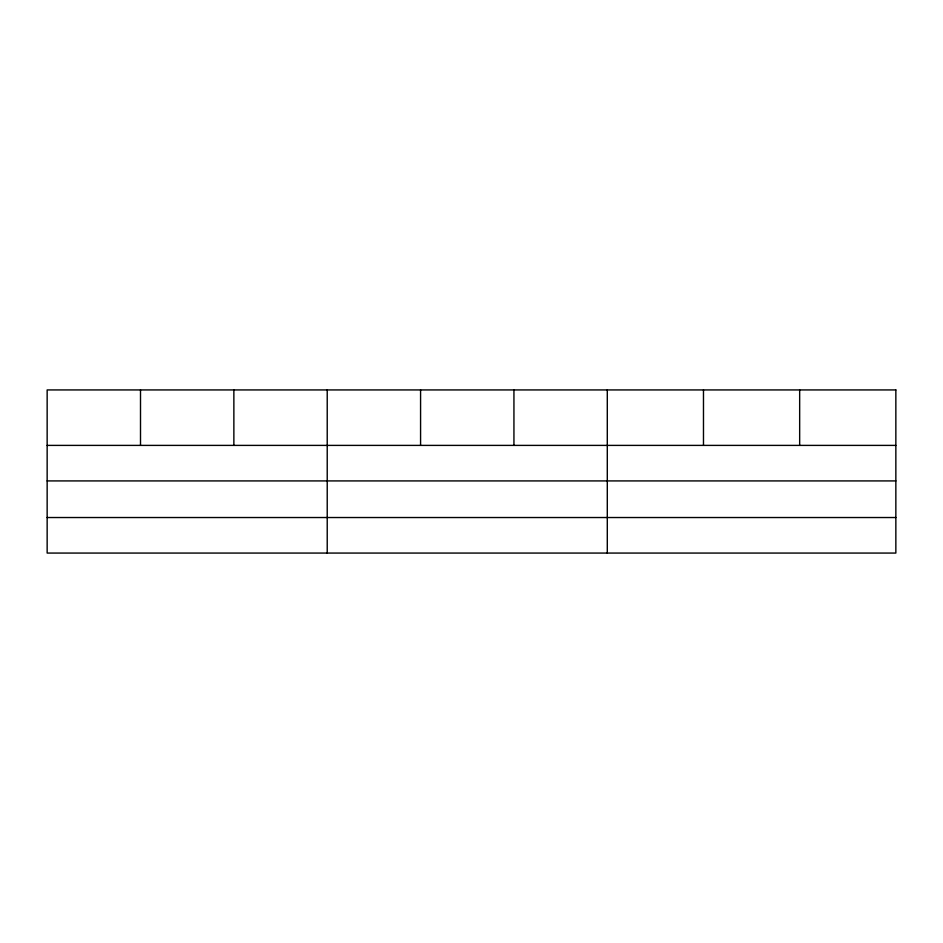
<?xml version="1.0" encoding="UTF-8"?>
<svg xmlns="http://www.w3.org/2000/svg" width="943" height="943" viewBox="0 0 943 943"><rect width="100%" height="100%" fill="white"/><g stroke="black" fill="none" stroke-linecap="round" stroke-linejoin="round"><path stroke-width="1.41" d="M47.15 445.391L895.85 445.391M47.15 480.918L895.85 480.918M47.15 517.53L895.85 517.53M799.664 389.93L799.664 445.391M703.478 389.93L703.478 445.391M607.292 389.93L607.292 553.069M513.935 389.93L513.935 445.391M420.578 389.93L420.578 445.391M327.221 389.93L327.221 553.069M233.864 389.93L233.864 445.391M140.507 389.93L140.507 445.391M895.85 389.93L47.15 389.93L47.15 553.069L895.85 553.069L895.85 389.93"/></g></svg>
